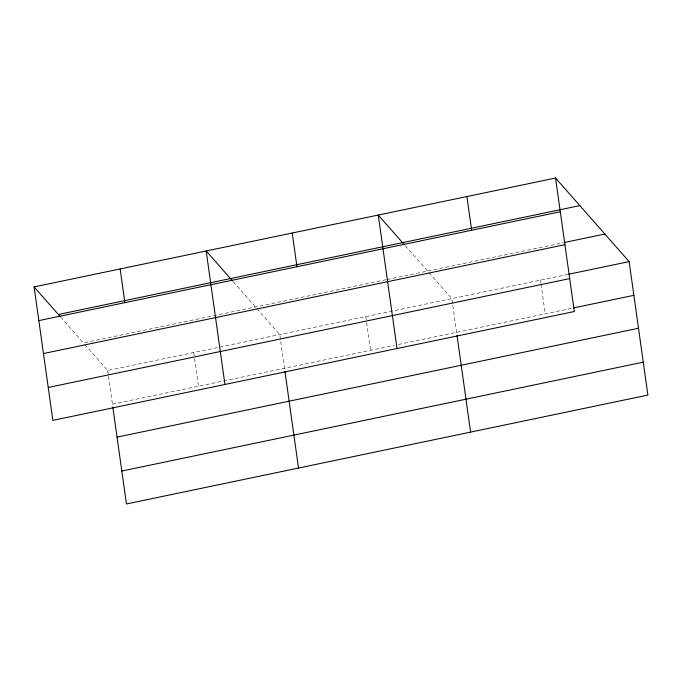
<?xml version="1.0" encoding="UTF-8"?>
<svg xmlns="http://www.w3.org/2000/svg" width="682" height="682" viewBox="0 0 682 682"><rect width="100%" height="100%" fill="white"/><g stroke="black" fill="none" stroke-linecap="round" stroke-linejoin="round"><path stroke-width="0.51" stroke-dasharray="3.41 2.56" d="M386.097 279.705L83.4 342.901L61.158 317.642M387.137 279.492L563.144 242.741M84.79 344.478L107.679 370.479L567.612 274.462M112.419 404.196L394.384 345.322M398.527 344.461L573.392 307.957M405.321 245.793L427.563 271.052M428.952 272.63L451.842 298.631L456.872 334.402M233.244 281.717L255.477 306.977M256.867 308.554L279.765 334.555L284.786 370.326M540.494 280.123L540.937 283.286M541.082 284.334L545.233 313.831M365.808 316.593L370.539 350.301M193.722 352.517L198.462 386.234M107.679 370.479L112.709 406.25"/><path stroke-width="1.02" d="M555.557 178.036L574.321 311.521L52.864 420.385L34.1 286.909L555.557 178.036L629.136 261.615L647.9 395.091L126.443 503.964L112.854 407.282M58.379 314.487L579.845 205.614M38.84 320.617L560.297 211.752M564.184 242.528L604.857 234.037M43.469 353.54L564.926 244.676M568.652 274.241L629.136 261.615M48.234 387.461L569.692 278.597M573.392 307.957L633.876 295.323M117.048 437.119L638.505 328.247M121.814 471.04L643.271 362.168M403.932 244.216L378.263 215.052L397.026 348.536M232.545 280.924L206.186 250.976L224.941 384.46M34.1 286.909L60.468 316.857M466.914 196.544L471.646 230.26M457.017 335.425L470.606 432.107M292.22 233.014L296.96 266.73M284.931 371.358L298.52 468.04M120.143 268.938L124.883 302.655"/></g></svg>
